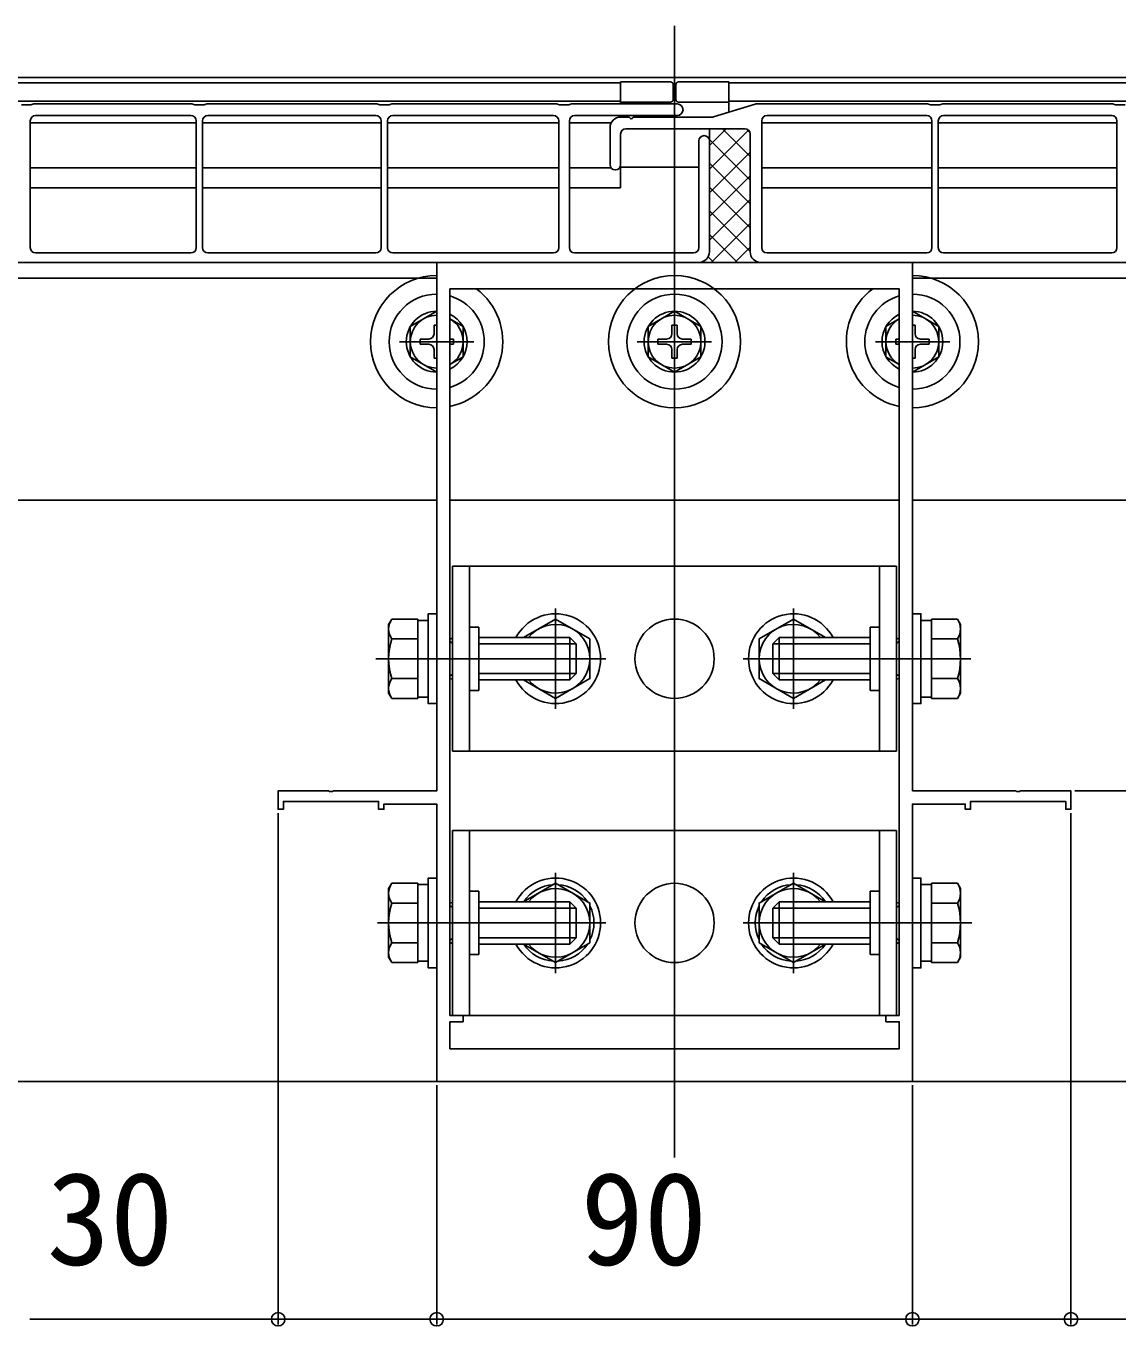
# Model space of a CAD drawing. Units: millimetres, scale not verified. Extents: x -1050 to 1050, y -1570 to 1562.
# Drawn here: x -72.7 to 133.9, y -934.7 to -688.7 of the extents above; entities that cross this region are included whole.
import ezdxf
from ezdxf.enums import TextEntityAlignment as Align

# ---------------------------------------------------------------- set-up
doc = ezdxf.new("R2010")
doc.units = ezdxf.units.MM
doc.header["$LTSCALE"] = 8
for name, color, linetype in [('0-3_YKK_11', 7, 'Continuous'), ('0-4_YKK_12', 2, 'Continuous'), ('0-5_YKK_13', 4, 'Continuous'), ('0-6_YKK_D', 6, 'Continuous')]:
    doc.layers.add(name, color=color, linetype=linetype)
doc.styles.add('ＭＳ ゴシック', font='')
doc.styles.get('ＭＳ ゴシック').set_extended_font_data('MS Gothic')

msp = doc.modelspace()

# ---------------------------------------------------------------- linework, layer by layer
at = {"layer": '0-3_YKK_11'}
for points in [[(95, -833.472), (95, -733.472), (5, -733.472), (5, -833.472), (-14.542, -833.472), (-14.725, -833.592), (-15.275, -833.592), (-15.458, -833.472), (-25, -833.472), (-25, -836.972), (-24, -836.972), (-24, -835.472), (-6, -835.472), (-6, -836.972), (-5, -836.972), (-5, -835.972), (5, -835.972), (5, -888.472), (95, -888.472), (95, -835.972), (105, -835.972), (105, -836.972), (106, -836.972), (106, -835.472), (124, -835.472), (124, -836.972), (125, -836.972), (125, -833.472), (115.458, -833.472), (115.275, -833.592), (114.725, -833.592), (114.542, -833.472)], [(92.5, -875.972), (92.5, -738.472), (7.5, -738.472), (7.5, -875.972), (10, -875.972), (10, -877.172), (7.5, -877.172), (7.5, -882.272), (92.5, -882.272), (92.5, -877.172), (90, -877.172), (90, -875.972)]]:
    msp.add_lwpolyline(points, close=True, dxfattribs=at)
at = {"layer": '0-4_YKK_12'}
for p, q in [((50, -688.733), (50, -902.861)), ((50, -705.416), (50, -697.028)), ((-222.25, -699.472), (39.75, -699.472)), ((39.75, -699.472), (39.75, -703.472)), ((60.25, -699.472), (314.75, -699.472)), ((60.25, -699.472), (60.25, -705.05)), ((-222.25, -702.972), (39.75, -702.972)), ((60.25, -702.972), (314.75, -702.972)), ((39.75, -705.672), (39.75, -705.973)), ((-71.9, -707.072), (-40.5, -707.072)), ((-39.3, -707.072), (-5.5, -707.072)), ((-4.3, -707.072), (28.1, -707.072)), ((30.1, -707.072), (38.014, -707.072)), ((66.5, -707.072), (98.7, -707.072)), ((99.9, -707.072), (133.7, -707.072)), ((-71.9, -715.544), (-40.5, -715.544)), ((-39.3, -715.544), (-5.5, -715.544)), ((-4.3, -715.544), (28.1, -715.544)), ((30.1, -715.544), (37.98, -715.544)), ((54.6, -715.472), (39.666, -715.472)), ((39.75, -715.284), (39.75, -719.343)), ((66.5, -715.544), (98.7, -715.544)), ((99.9, -715.544), (133.7, -715.544)), ((-71.9, -719.343), (-40.5, -719.343)), ((-39.3, -719.343), (-5.5, -719.343)), ((-4.3, -719.343), (28.1, -719.343)), ((30.1, -719.343), (39.75, -719.343)), ((66.5, -719.343), (98.7, -719.343)), ((99.9, -719.343), (133.7, -719.343)), ((-450, -736.472), (5, -736.472)), ((95, -736.472), (562, -736.472)), ((-470, -778.472), (5, -778.472)), ((7.5, -778.472), (92.5, -778.472)), ((95, -778.472), (562, -778.472))]:
    msp.add_line(p, q, dxfattribs=at)
for points in [[(521.718, -698.472), (-526, -698.472), (-526, -699.322)], [(-456, -888.472), (560, -888.472), (560, -838.472)]]:
    msp.add_lwpolyline(points, dxfattribs=at)
msp.add_circle((50, -748.472), 9, dxfattribs=at)
for centre, start, end in [((5, -748.472), 90, 270), ((5, -748.472), 286.12762, 73.87238), ((95, -748.472), 106.12762, 253.87238), ((95, -748.472), 270, 90)]:
    msp.add_arc(centre, 9, start, end, dxfattribs=at)
at = {"layer": '0-5_YKK_13'}
for p, q in [((49.25, -699.322), (39.75, -699.322)), ((39.75, -703.122), (39.75, -699.322)), ((49.75, -702.622), (49.75, -699.822)), ((50.25, -702.622), (50.25, -699.822)), ((50.75, -699.322), (60.25, -699.322)), ((60.25, -703.122), (60.25, -699.322)), ((-71.22, -703.493), (-71.58, -703.601)), ((-41.473, -703.472), (-71.077, -703.472)), ((-40.97, -703.601), (-41.33, -703.493)), ((-38.47, -703.493), (-38.83, -703.601)), ((-6.473, -703.472), (-38.327, -703.472)), ((-5.97, -703.601), (-6.33, -703.493)), ((-3.47, -703.493), (-3.83, -703.601)), ((27.527, -703.472), (-3.327, -703.472)), ((28.03, -703.601), (27.67, -703.493)), ((30.53, -703.493), (30.17, -703.601)), ((50.5, -703.472), (30.673, -703.472)), ((39.75, -703.122), (48.75, -703.122)), ((48.75, -703.122), (49.25, -703.122)), ((51.25, -703.122), (50.75, -703.122)), ((60.25, -703.122), (51.25, -703.122)), ((65.227, -703.495), (57.373, -705.949)), ((97.727, -703.472), (65.376, -703.472)), ((98.23, -703.601), (97.87, -703.493)), ((100.73, -703.493), (100.37, -703.601)), ((132.727, -703.472), (100.873, -703.472)), ((133.23, -703.601), (132.87, -703.493)), ((-71.723, -703.622), (-73.577, -703.622)), ((-41.5, -705.672), (-70.9, -705.672)), ((-38.973, -703.622), (-40.827, -703.622)), ((-6.5, -705.672), (-38.3, -705.672)), ((-3.973, -703.622), (-5.827, -703.622)), ((27.1, -705.672), (-3.3, -705.672)), ((30.027, -703.622), (28.173, -703.622)), ((31.1, -705.672), (50.5, -705.672)), ((41.28, -705.972), (39.8, -705.972)), ((57.224, -705.972), (42.32, -705.972)), ((97.7, -705.672), (67.5, -705.672)), ((100.227, -703.622), (98.373, -703.622)), ((132.7, -705.672), (100.9, -705.672)), ((135.227, -703.622), (133.373, -703.622)), ((-71.9, -706.672), (-71.9, -730.672)), ((-40.5, -730.672), (-40.5, -706.672)), ((-39.3, -706.672), (-39.3, -730.672)), ((-5.5, -730.672), (-5.5, -706.672)), ((-4.3, -706.672), (-4.3, -730.672)), ((28.1, -730.672), (28.1, -706.672)), ((30.1, -730.672), (30.1, -706.672)), ((37.8, -707.972), (37.8, -714.972)), ((40.8, -708.172), (63.3, -708.172)), ((56.6, -710.472), (56.6, -708.172)), ((56.6, -711.328), (59.756, -708.172)), ((56.6, -715.818), (63.98, -708.439)), ((64.3, -713.431), (59.041, -708.172)), ((64.264, -708.905), (63.567, -708.208)), ((66.5, -706.672), (66.5, -730.672)), ((98.7, -730.672), (98.7, -706.672)), ((99.9, -706.672), (99.9, -730.672)), ((133.7, -730.672), (133.7, -706.672)), ((39.8, -714.972), (39.8, -709.172)), ((54.6, -710.472), (54.6, -730.672)), ((64.3, -717.922), (56.6, -710.222)), ((56.6, -731.472), (56.6, -710.472)), ((64.3, -709.172), (64.3, -731.472)), ((56.6, -720.308), (64.3, -712.608)), ((64.3, -722.412), (56.6, -714.712)), ((56.6, -724.799), (64.3, -717.099)), ((64.3, -726.902), (56.6, -719.202)), ((56.6, -729.289), (64.3, -721.589)), ((64.3, -731.392), (56.6, -723.692)), ((61.89, -733.472), (56.6, -728.182)), ((56.907, -733.472), (64.3, -726.079)), ((61.397, -733.472), (64.3, -730.569)), ((-70.9, -731.672), (-41.5, -731.672)), ((-38.3, -731.672), (-6.5, -731.672)), ((-3.3, -731.672), (27.1, -731.672)), ((53.6, -731.672), (31.1, -731.672)), ((57.4, -733.472), (56.356, -732.429)), ((67.5, -731.672), (97.7, -731.672)), ((100.9, -731.672), (132.7, -731.672)), ((-199.35, -733.472), (54.6, -733.472)), ((65.887, -733.472), (65.923, -733.436)), ((66.3, -733.472), (344.8, -733.472)), ((5, -742.722), (0, -745.609)), ((5, -755.425), (5, -741.141)), ((50, -742.722), (45, -745.609)), ((50, -755.425), (50, -741.141)), ((50, -742.722), (55, -745.609)), ((95, -755.425), (95, -741.141)), ((95, -742.722), (100, -745.609)), ((4.5, -745.322), (4.5, -746.972)), ((5, -745.322), (4.5, -745.322)), ((7.5, -744.165), (10, -745.609)), ((49.5, -745.322), (49.5, -746.972)), ((50.5, -745.322), (49.5, -745.322)), ((50.5, -745.322), (50.5, -746.972)), ((92.5, -744.165), (90, -745.609)), ((95, -745.322), (95.5, -745.322)), ((95.5, -745.322), (95.5, -746.972)), ((0, -745.609), (0, -751.335)), ((10, -751.335), (10, -745.609)), ((45, -745.609), (45, -751.335)), ((55, -751.335), (55, -745.609)), ((90, -751.335), (90, -745.609)), ((100, -745.609), (100, -751.335)), ((-2.067, -748.472), (11.994, -748.472)), ((1.85, -747.972), (3.5, -747.972)), ((1.85, -747.972), (1.85, -748.972)), ((1.85, -748.972), (3.5, -748.972)), ((4.5, -749.972), (4.5, -751.622)), ((7.5, -747.972), (8.15, -747.972)), ((7.5, -748.972), (8.15, -748.972)), ((8.15, -748.972), (8.15, -747.972)), ((42.933, -748.472), (56.994, -748.472)), ((46.85, -747.972), (48.5, -747.972)), ((46.85, -747.972), (46.85, -748.972)), ((46.85, -748.972), (48.5, -748.972)), ((49.5, -749.972), (49.5, -751.622)), ((50.5, -749.972), (50.5, -751.622)), ((51.5, -747.972), (53.15, -747.972)), ((51.5, -748.972), (53.15, -748.972)), ((53.15, -748.972), (53.15, -747.972)), ((102.067, -748.472), (88.006, -748.472)), ((92.5, -747.972), (91.85, -747.972)), ((91.85, -748.972), (91.85, -747.972)), ((92.5, -748.972), (91.85, -748.972)), ((95.5, -749.972), (95.5, -751.622)), ((98.15, -747.972), (96.5, -747.972)), ((98.15, -748.972), (96.5, -748.972)), ((98.15, -747.972), (98.15, -748.972)), ((5, -754.222), (0, -751.335)), ((4.5, -751.622), (5, -751.622)), ((7.5, -752.779), (10, -751.335)), ((50, -754.222), (45, -751.335)), ((49.5, -751.622), (50.5, -751.622)), ((50, -754.222), (55, -751.335)), ((92.5, -752.779), (90, -751.335)), ((95, -754.222), (100, -751.335)), ((95.5, -751.622), (95, -751.622)), ((8, -790.972), (8, -825.972)), ((8, -790.972), (92, -790.972)), ((11.2, -790.972), (11.2, -825.972)), ((88.8, -790.972), (88.8, -825.972)), ((92, -790.972), (92, -825.972)), ((27.5, -798.972), (27.5, -817.972)), ((72.5, -798.972), (72.5, -817.972)), ((-4.1, -801.972), (-3.519, -800.966)), ((-4.1, -801.972), (-4.1, -814.972)), ((1.4, -800.966), (-3.519, -800.966)), ((1.4, -800.966), (1.4, -815.978)), ((1.4, -800.966), (1.4, -815.978)), ((1.4, -801.222), (3.4, -801.222)), ((1.4, -801.222), (1.4, -815.722)), ((3.4, -801.222), (3.4, -815.722)), ((98.6, -801.222), (96.6, -801.222)), ((96.6, -801.222), (96.6, -815.722)), ((98.6, -800.966), (103.519, -800.966)), ((98.6, -800.966), (98.6, -815.978)), ((98.6, -800.966), (98.6, -815.978)), ((98.6, -801.222), (98.6, -815.722)), ((104.1, -801.972), (103.519, -800.966)), ((104.1, -801.972), (104.1, -814.972)), ((11.2, -802.472), (13, -802.472)), ((13, -802.472), (13, -814.472)), ((88.8, -802.472), (87, -802.472)), ((87, -802.472), (87, -814.472)), ((1.4, -804.719), (-3.519, -804.719)), ((1.4, -804.472), (1.4, -812.472)), ((7.5, -804.747), (8, -804.574)), ((8, -805.502), (7.5, -805.213)), ((30.195, -804.472), (13, -804.472)), ((31.395, -805.672), (13, -805.672)), ((31.395, -805.672), (30.195, -804.472)), ((30.195, -812.472), (30.195, -804.472)), ((31.395, -811.272), (31.395, -805.672)), ((68.605, -805.672), (69.805, -804.472)), ((68.605, -811.272), (68.605, -805.672)), ((68.605, -805.672), (87, -805.672)), ((69.805, -804.472), (87, -804.472)), ((69.805, -812.472), (69.805, -804.472)), ((92.5, -804.747), (92, -804.574)), ((92, -805.502), (92.5, -805.213)), ((98.6, -804.472), (98.6, -812.472)), ((98.6, -804.719), (103.519, -804.719)), ((-6.493, -808.472), (32.417, -808.472)), ((37, -808.472), (18, -808.472)), ((82, -808.472), (63, -808.472)), ((106.023, -808.472), (67.583, -808.472)), ((8, -811.442), (7.5, -811.731)), ((31.395, -811.272), (13, -811.272)), ((31.395, -811.272), (30.195, -812.472)), ((68.605, -811.272), (69.805, -812.472)), ((68.605, -811.272), (87, -811.272)), ((92, -811.442), (92.5, -811.731)), ((1.4, -812.225), (-3.519, -812.225)), ((7.5, -812.197), (8, -812.37)), ((13, -812.472), (30.195, -812.472)), ((21.428, -812.472), (27.5, -815.978)), ((87, -812.472), (69.805, -812.472)), ((72.5, -815.978), (78.572, -812.472)), ((92.5, -812.197), (92, -812.37)), ((98.6, -812.225), (103.519, -812.225)), ((-4.1, -814.972), (-3.519, -815.978)), ((1.4, -815.978), (-3.519, -815.978)), ((1.4, -815.722), (3.4, -815.722)), ((11.2, -814.472), (13, -814.472)), ((88.8, -814.472), (87, -814.472)), ((98.6, -815.722), (96.6, -815.722)), ((98.6, -815.978), (103.519, -815.978)), ((104.1, -814.972), (103.519, -815.978)), ((8, -825.972), (92, -825.972)), ((8, -840.972), (8, -875.972)), ((8, -840.972), (92, -840.972)), ((11.2, -840.972), (11.2, -875.972)), ((88.8, -840.972), (88.8, -875.972)), ((92, -840.972), (92, -875.972)), ((-4.1, -851.972), (-3.519, -850.966)), ((1.4, -850.966), (-3.519, -850.966)), ((1.4, -850.966), (1.4, -865.978)), ((1.4, -850.966), (1.4, -865.978)), ((27.5, -848.972), (27.5, -867.972)), ((72.5, -848.972), (72.5, -867.972)), ((98.6, -850.966), (103.519, -850.966)), ((98.6, -850.966), (98.6, -865.978)), ((98.6, -850.966), (98.6, -865.978)), ((104.1, -851.972), (103.519, -850.966)), ((-4.1, -851.972), (-4.1, -864.972)), ((1.4, -851.222), (3.4, -851.222)), ((1.4, -851.222), (1.4, -865.722)), ((3.4, -851.222), (3.4, -865.722)), ((11.2, -852.472), (13, -852.472)), ((13, -852.472), (13, -864.472)), ((88.8, -852.472), (87, -852.472)), ((87, -852.472), (87, -864.472)), ((98.6, -851.222), (96.6, -851.222)), ((96.6, -851.222), (96.6, -865.722)), ((98.6, -851.222), (98.6, -865.722)), ((104.1, -851.972), (104.1, -864.972)), ((1.4, -854.719), (-3.519, -854.719)), ((1.4, -854.472), (1.4, -862.472)), ((7.5, -854.747), (8, -854.574)), ((8, -855.502), (7.5, -855.213)), ((30.195, -854.472), (13, -854.472)), ((31.395, -855.672), (13, -855.672)), ((31.395, -855.672), (30.195, -854.472)), ((30.195, -862.472), (30.195, -854.472)), ((31.395, -861.272), (31.395, -855.672)), ((68.605, -855.672), (69.805, -854.472)), ((68.605, -861.272), (68.605, -855.672)), ((68.605, -855.672), (87, -855.672)), ((69.805, -854.472), (87, -854.472)), ((69.805, -862.472), (69.805, -854.472)), ((92.5, -854.747), (92, -854.574)), ((92, -855.502), (92.5, -855.213)), ((98.6, -854.472), (98.6, -862.472)), ((98.6, -854.719), (103.519, -854.719)), ((-6.226, -858.472), (32.417, -858.472)), ((37, -858.472), (18, -858.472)), ((82, -858.472), (63, -858.472)), ((106.226, -858.472), (67.583, -858.472)), ((1.4, -862.225), (-3.519, -862.225)), ((8, -861.442), (7.5, -861.731)), ((7.5, -862.197), (8, -862.37)), ((31.395, -861.272), (13, -861.272)), ((13, -862.472), (30.195, -862.472)), ((21.428, -862.472), (27.5, -865.978)), ((31.395, -861.272), (30.195, -862.472)), ((68.605, -861.272), (69.805, -862.472)), ((68.605, -861.272), (87, -861.272)), ((87, -862.472), (69.805, -862.472)), ((72.5, -865.978), (78.572, -862.472)), ((92, -861.442), (92.5, -861.731)), ((92.5, -862.197), (92, -862.37)), ((98.6, -862.225), (103.519, -862.225)), ((-4.1, -864.972), (-3.519, -865.978)), ((1.4, -865.722), (3.4, -865.722)), ((11.2, -864.472), (13, -864.472)), ((88.8, -864.472), (87, -864.472)), ((98.6, -865.722), (96.6, -865.722)), ((104.1, -864.972), (103.519, -865.978)), ((1.4, -865.978), (-3.519, -865.978)), ((98.6, -865.978), (103.519, -865.978)), ((8, -875.972), (92, -875.972))]:
    msp.add_line(p, q, dxfattribs=at)
for points in [[(5, -816.972), (5, -799.972), (3.4, -799.972), (3.4, -816.972)], [(95, -816.972), (95, -799.972), (96.6, -799.972), (96.6, -816.972)], [(5, -866.972), (5, -849.972), (3.4, -849.972), (3.4, -866.972)], [(95, -866.972), (95, -849.972), (96.6, -849.972), (96.6, -866.972)]]:
    msp.add_lwpolyline(points, close=True, dxfattribs=at)
for points in [[(27.5, -815.978), (34, -812.225), (34, -804.719), (27.5, -800.966), (21.428, -804.472)], [(78.572, -804.472), (72.5, -800.966), (66, -804.719), (66, -812.225), (72.5, -815.978)], [(27.5, -865.978), (34, -862.225), (34, -854.719), (27.5, -850.966), (21.428, -854.472)], [(78.572, -854.472), (72.5, -850.966), (66, -854.719), (66, -862.225), (72.5, -865.978)]]:
    msp.add_lwpolyline(points, dxfattribs=at)
for centre, radius in [((50, -748.472), 12.5), ((50, -748.472), 5.75), ((50, -748.472), 5), ((50, -808.472), 7.5), ((50, -858.472), 7.5)]:
    msp.add_circle(centre, radius, dxfattribs=at)
for centre, radius, start, end in [((49.25, -699.822), 0.5, 0, 90), ((50.75, -699.822), 0.5, 90, 180), ((-71.077, -703.972), 0.5, 90, 106.69924), ((-41.473, -703.972), 0.5, 73.30076, 90), ((-38.327, -703.972), 0.5, 90, 106.69924), ((-6.473, -703.972), 0.5, 73.30076, 90), ((-3.327, -703.972), 0.5, 90, 106.69924), ((27.527, -703.972), 0.5, 73.30076, 90), ((30.673, -703.972), 0.5, 90, 106.69924), ((49.25, -702.622), 0.5, 270, 0), ((50.75, -702.622), 0.5, 180, 270), ((50.5, -704.572), 1.1, 270, 90), ((65.376, -703.972), 0.5, 90, 107.35402), ((97.727, -703.972), 0.5, 73.30076, 90), ((100.873, -703.972), 0.5, 90, 106.69924), ((132.727, -703.972), 0.5, 73.30076, 90), ((-70.9, -706.672), 1, 90, 180), ((-71.723, -703.122), 0.5, 270, 286.69924), ((-41.5, -706.672), 1, 0, 90), ((-40.827, -703.122), 0.5, 253.30076, 270), ((-38.3, -706.672), 1, 90, 180), ((-38.973, -703.122), 0.5, 270, 286.69924), ((-6.5, -706.672), 1, 0, 90), ((-5.827, -703.122), 0.5, 253.30076, 270), ((-3.3, -706.672), 1, 90, 180), ((-3.973, -703.122), 0.5, 270, 286.69924), ((27.1, -706.672), 1, 0, 90), ((28.173, -703.122), 0.5, 253.30076, 270), ((30.027, -703.122), 0.5, 270, 286.69924), ((31.1, -706.672), 1, 90, 180), ((39.8, -707.972), 2, 90, 180), ((41.28, -706.272), 0.3, 30, 90), ((42.32, -706.272), 0.3, 90, 150), ((57.224, -705.472), 0.5, 270, 287.35402), ((67.5, -706.672), 1, 90, 180), ((97.7, -706.672), 1, 0, 90), ((98.373, -703.122), 0.5, 253.30076, 270), ((100.9, -706.672), 1, 90, 180), ((100.227, -703.122), 0.5, 270, 286.69924), ((132.7, -706.672), 1, 0, 90), ((133.373, -703.122), 0.5, 253.30076, 270), ((40.8, -709.172), 1, 90, 180), ((41.8, -705.972), 0.3, 210, 330), ((63.3, -709.172), 1, 0, 90), ((55.6, -710.472), 1, 0, 180), ((38.8, -714.972), 1, 180, 0), ((-70.9, -730.672), 1, 180, 270), ((-41.5, -730.672), 1, 270, 0), ((-38.3, -730.672), 1, 180, 270), ((-6.5, -730.672), 1, 270, 0), ((-3.3, -730.672), 1, 180, 270), ((27.1, -730.672), 1, 270, 0), ((31.1, -730.672), 1, 180, 270), ((53.6, -730.672), 1, 270, 0), ((54.6, -731.472), 2, 270, 0), ((66.3, -731.472), 2, 180, 270), ((67.5, -730.672), 1, 180, 270), ((97.7, -730.672), 1, 270, 0), ((100.9, -730.672), 1, 180, 270), ((132.7, -730.672), 1, 270, 0), ((5, -748.472), 12.5, 90, 270), ((95, -748.472), 12.5, 270, 90), ((5, -748.472), 12.5, 281.53696, 53.1301), ((95, -748.472), 12.5, 126.8699, 258.46304), ((5, -748.472), 5.75, 90, 270), ((95, -748.472), 5.75, 270, 90), ((5, -748.472), 5, 90, 270), ((5, -748.472), 5.75, 295.77146, 64.22854), ((5, -748.472), 5, 300, 60), ((95, -748.472), 5.75, 115.77146, 244.22854), ((95, -748.472), 5, 120, 240), ((95, -748.472), 5, 270, 90), ((3.5, -746.972), 1, 270, 0), ((48.5, -746.972), 1, 270, 0), ((51.5, -746.972), 1, 180, 270), ((96.5, -746.972), 1, 180, 270), ((3.5, -749.972), 1, 0, 90), ((48.5, -749.972), 1, 0, 90), ((51.5, -749.972), 1, 90, 180), ((96.5, -749.972), 1, 90, 180), ((-0.777, -802.843), 3.323, 145.61575, 214.38425), ((27.5, -808.472), 8.5, 208.07249, 151.92751), ((27.5, -808.472), 6.5, 217.97987, 142.02013), ((72.5, -808.472), 8.5, 28.07249, 331.92751), ((72.5, -808.472), 6.5, 37.97987, 322.02013), ((100.777, -802.843), 3.323, 325.61575, 34.38425), ((8.319, -808.472), 12.419, 162.41205, 197.58795), ((91.681, -808.472), 12.419, 342.41205, 17.58795), ((-0.777, -814.101), 3.323, 145.61575, 214.38425), ((100.777, -814.101), 3.323, 325.61575, 34.38425), ((-0.777, -852.843), 3.323, 145.61575, 214.38425), ((27.5, -858.472), 8.5, 208.07249, 151.92751), ((72.5, -858.472), 8.5, 28.07249, 331.92751), ((100.777, -852.843), 3.323, 325.61575, 34.38425), ((27.5, -858.472), 7.25, 93.70844, 146.29156), ((27.5, -858.472), 6.5, 217.97987, 142.02013), ((27.5, -858.472), 7.25, 33.70844, 86.29156), ((72.5, -858.472), 6.5, 37.97987, 322.02013), ((72.5, -858.472), 7.25, 93.70844, 146.29156), ((72.5, -858.472), 7.25, 33.70844, 86.29156), ((8.319, -858.472), 12.419, 162.41205, 197.58795), ((27.5, -858.472), 7.25, 333.70844, 26.29156), ((72.5, -858.472), 7.25, 153.70844, 206.29156), ((91.681, -858.472), 12.419, 342.41205, 17.58795), ((-0.777, -864.101), 3.323, 145.61575, 214.38425), ((27.5, -858.472), 7.25, 213.70844, 266.29156), ((27.5, -858.472), 7.25, 273.70844, 326.29156), ((72.5, -858.472), 7.25, 213.70844, 266.29156), ((72.5, -858.472), 7.25, 273.70844, 326.29156), ((100.777, -864.101), 3.323, 325.61575, 34.38425)]:
    msp.add_arc(centre, radius, start, end, dxfattribs=at)
at = {"layer": '0-6_YKK_D'}
for p, q in [((125.7, -833.472), (206, -833.472)), ((-25, -837.672), (-25, -934.472)), ((125, -837.672), (125, -934.472)), ((5, -889.172), (5, -934.472)), ((5, -889.172), (5, -934.472)), ((95, -889.172), (95, -934.472)), ((95, -889.172), (95, -934.472)), ((5, -933.472), (95, -933.472))]:
    msp.add_line(p, q, dxfattribs=at)
for points in [[(5, -933.472), (-25, -933.472), (-72.009, -933.472)], [(95, -933.472), (125, -933.472), (172.009, -933.472)]]:
    msp.add_lwpolyline(points, dxfattribs=at)
for centre in [(-25, -933.472), (5, -933.472), (5, -933.472), (95, -933.472), (95, -933.472), (125, -933.472)]:
    msp.add_circle(centre, 1.275, dxfattribs=at)

# ---------------------------------------------------------------- texts
at = {"layer": '0-6_YKK_D', "style": 'ＭＳ ゴシック'}
for s, p in [('30', (-68.782, -928.472)), ('90', (32.205, -928.472))]:
    msp.add_text(s, height=17.6, dxfattribs=at).set_placement(p, align=Align.BOTTOM_LEFT)

doc.saveas('drawing.dxf')
